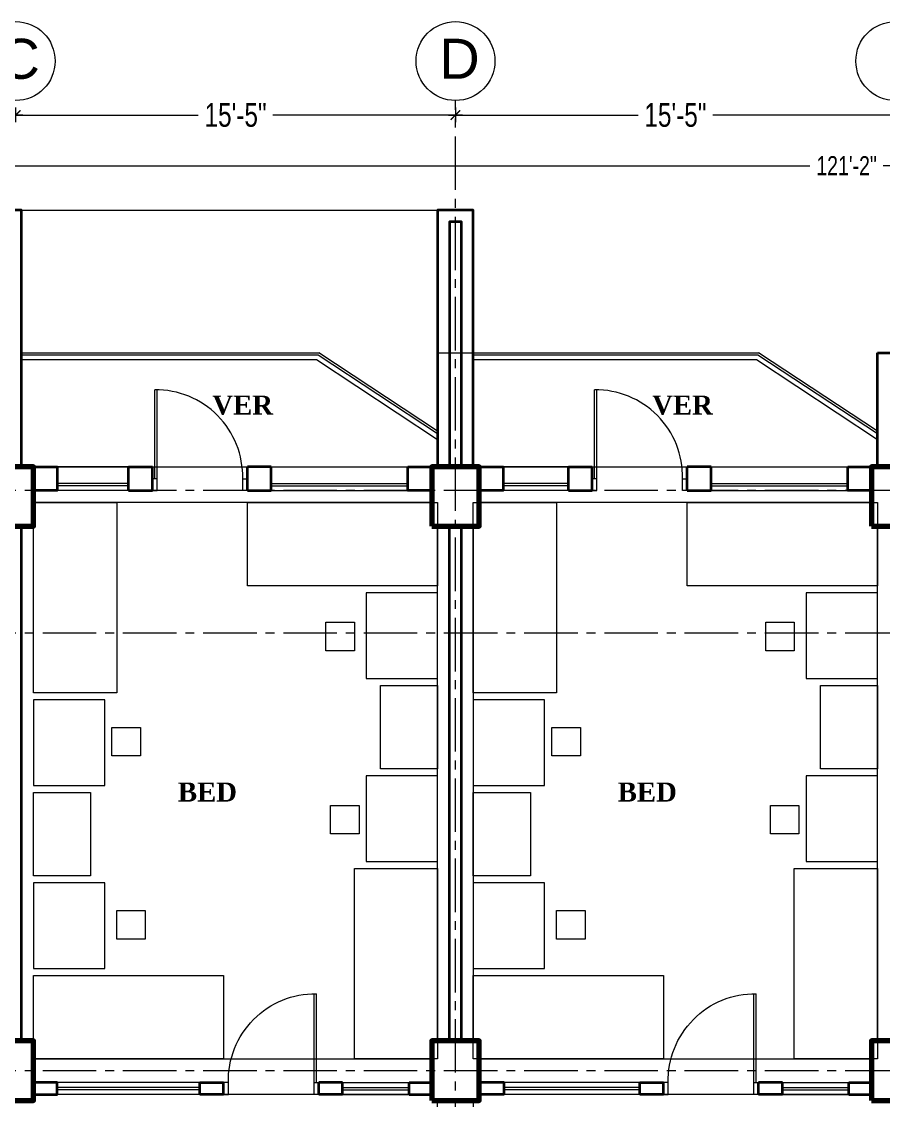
# Model space of a CAD drawing. Header units: feet. Extents: x 25261344 to 25389498, y 30010528 to 30074588.
# Drawn here: x 25368274.4 to 25368636.9, y 30072579.2 to 30073033 of the extents above; entities that cross this region are included whole.
import ezdxf

# ---------------------------------------------------------------- set-up
doc = ezdxf.new("R2010")
doc.units = ezdxf.units.FT
doc.header["$LTSCALE"] = 30
doc.header["$MEASUREMENT"] = 0
doc.header["$PDMODE"] = 32
doc.header["$PDSIZE"] = 15
doc.linetypes.add('CENTER2', pattern=[1.125, 0.75, -0.125, 0.125, -0.125])
doc.linetypes.add('DASHED', pattern=[0.75, 0.5, -0.25])
doc.layers.get('0').update_dxf_attribs({"lineweight": 5})
for name, color, linetype, lineweight in [('Column', 1, 'Continuous', 80), ('Dim-1', 7, 'Continuous', 9), ('Door', 32, 'Continuous', 5), ('Furnitures', 251, 'Continuous', 9), ('GRADE BEAM', 2, 'Continuous', 20), ('grid text', 252, 'CENTER2', 9), ('line 2', 7, 'Continuous', 13), ('rail', 224, 'Continuous', 9), ('TEXT', 7, 'Continuous', 18), ('WALL', 7, 'Continuous', 35), ('WIN', 142, 'Continuous', 20)]:
    doc.layers.add(name, color=color, linetype=linetype, lineweight=lineweight)
doc.styles.add('RomanS', font='swissl.ttf')
doc.styles.get("Standard").update_dxf_attribs({"font": 'timesbd.ttf'})
doc.styles.add('SWIS_LT', font='swisscl.ttf')
doc.dimstyles.new('dim-02', dxfattribs={"dimtxt": 8, "dimasz": 3, "dimexe": 3, "dimexo": 3, "dimgap": 2, "dimtad": 0, "dimdec": 0, "dimzin": 0, "dimdsep": 46, "dimlunit": 4, "dimtxsty": 'SWIS_LT', "dimblk": 'ARCHTICK', "dimcen": 2, "dimdle": 3, "dimclrd": 256, "dimclre": 256, "dimclrt": 256, "dimadec": 0, "dimazin": 0, "dimtfac": 1, "dimtdec": 0, "dimtix": 1, "dimtmove": 0, "dimatfit": 3, "dimfxl": 0, "dimfrac": 2, "dimtolj": 1, "dimtzin": 1, "dimlwd": -1, "dimarcsym": 0})

# ---------------------------------------------------------------- blocks, each defined once
blk = doc.blocks.new('FG')
at = {"layer": 'Door'}
for p, q in [((-2, -5), (-2, -42.39)), ((-1, -5), (-1, -42.39))]:
    blk.add_line(p, q, dxfattribs=at)
for points in [[(-40, 0), (-38, 0), (-38, -5), (-40, -5)], [(0, 0), (-2, 0), (-2, -5), (0, -5)]]:
    blk.add_lwpolyline(points, dxfattribs=at)
blk.add_arc((-1.44, -5.83), 36.57, 178.7054, 270.6905, dxfattribs=at)
blk = doc.blocks.new('_ArchTick')
at = {"color": 0, "linetype": 'ByBlock', "const_width": 0.15}
blk.add_lwpolyline([(-0.5, -0.5), (0.5, 0.5)], dxfattribs=at)
blk = doc.blocks.new('*D118')
for p, q in [((25359788.96, 30072993.65), (25359868.77, 30072993.65)), ((25359979.96, 30072993.65), (25359900.14, 30072993.65))]:
    blk.add_line(p, q)
at = {"lineweight": -2}
for p, q in [((25359791.96, 30072996.78), (25359791.96, 30072990.65)), ((25359976.96, 30072996.78), (25359976.96, 30072990.65))]:
    blk.add_line(p, q, dxfattribs=at)
at = {"layer": 'Defpoints', "color": 0}
for p in [(25359791.96, 30072999.78), (25359976.96, 30072999.78), (25359976.96, 30072993.65)]:
    blk.add_point(p, dxfattribs=at)
at = {"xscale": 4, "yscale": 4, "zscale": 4, "rotation": 180}
blk.add_blockref('_ArchTick', (25359791.96, 30072993.65), dxfattribs=at)
at = {"xscale": 4, "yscale": 4, "zscale": 4}
blk.add_blockref('_ArchTick', (25359976.96, 30072993.65), dxfattribs=at)
at = {"insert": (25359884.46, 30072993.65), "char_height": 10, "attachment_point": 5, "style": 'SWIS_LT'}
blk.add_mtext('\\A1;15\'-5"', dxfattribs=at)
blk = doc.blocks.new('*D119')
for p, q in [((25359973.96, 30072993.65), (25360053.77, 30072993.65)), ((25360164.96, 30072993.65), (25360085.14, 30072993.65))]:
    blk.add_line(p, q)
at = {"lineweight": -2}
for p, q in [((25359976.96, 30072996.78), (25359976.96, 30072990.65)), ((25360161.96, 30072996.78), (25360161.96, 30072990.65))]:
    blk.add_line(p, q, dxfattribs=at)
at = {"layer": 'Defpoints', "color": 0}
for p in [(25359976.96, 30072999.78), (25360161.96, 30072999.78), (25360161.96, 30072993.65)]:
    blk.add_point(p, dxfattribs=at)
at = {"xscale": 4, "yscale": 4, "zscale": 4, "rotation": 180}
blk.add_blockref('_ArchTick', (25359976.96, 30072993.65), dxfattribs=at)
at = {"xscale": 4, "yscale": 4, "zscale": 4}
blk.add_blockref('_ArchTick', (25360161.96, 30072993.65), dxfattribs=at)
at = {"insert": (25360069.46, 30072993.65), "char_height": 10, "attachment_point": 5, "style": 'SWIS_LT'}
blk.add_mtext('\\A1;15\'-5"', dxfattribs=at)
blk = doc.blocks.new('*D120')
for p, q in [((25360158.96, 30072993.65), (25360238.77, 30072993.65)), ((25360349.96, 30072993.65), (25360270.14, 30072993.65))]:
    blk.add_line(p, q)
at = {"lineweight": -2}
for p, q in [((25360161.96, 30072996.78), (25360161.96, 30072990.65)), ((25360346.96, 30072996.78), (25360346.96, 30072990.65))]:
    blk.add_line(p, q, dxfattribs=at)
at = {"layer": 'Defpoints', "color": 0}
for p in [(25360161.96, 30072999.78), (25360346.96, 30072999.78), (25360346.96, 30072993.65)]:
    blk.add_point(p, dxfattribs=at)
at = {"xscale": 4, "yscale": 4, "zscale": 4, "rotation": 180}
blk.add_blockref('_ArchTick', (25360161.96, 30072993.65), dxfattribs=at)
at = {"xscale": 4, "yscale": 4, "zscale": 4}
blk.add_blockref('_ArchTick', (25360346.96, 30072993.65), dxfattribs=at)
at = {"insert": (25360254.46, 30072993.65), "char_height": 10, "attachment_point": 5, "style": 'SWIS_LT'}
blk.add_mtext('\\A1;15\'-5"', dxfattribs=at)
blk = doc.blocks.new('*D162')
at = {"layer": 'Defpoints', "color": 0}
for p in [(25369348.41, 30072972.36), (25367894.41, 30072893.7), (25369348.41, 30072785.7)]:
    blk.add_point(p, dxfattribs=at)
at = {"layer": 'Dim-1', "lineweight": -2}
for p, q in [((25367894.41, 30072962.36), (25367894.41, 30072975.36)), ((25369348.41, 30072962.36), (25369348.41, 30072975.36))]:
    blk.add_line(p, q, dxfattribs=at)
at = {"layer": 'Dim-1'}
for p, q in [((25367891.41, 30072972.36), (25368605.96, 30072972.36)), ((25369351.41, 30072972.36), (25368636.86, 30072972.36))]:
    blk.add_line(p, q, dxfattribs=at)
at = {"layer": 'Dim-1', "xscale": 3, "yscale": 3, "zscale": 3, "rotation": 180}
blk.add_blockref('_ArchTick', (25367894.41, 30072972.36), dxfattribs=at)
at = {"layer": 'Dim-1', "xscale": 3, "yscale": 3, "zscale": 3}
blk.add_blockref('_ArchTick', (25369348.41, 30072972.36), dxfattribs=at)
at = {"layer": 'Dim-1', "insert": (25368621.41, 30072972.36), "char_height": 8, "attachment_point": 5, "style": 'SWIS_LT'}
blk.add_mtext('\\A1;121\'-2"', dxfattribs=at)
blk = doc.blocks.new('*D163')
at = {"layer": 'Defpoints', "color": 0}
for p in [(25368259.41, 30072953.7), (25367847.59, 30072113.7), (25368634.41, 30072113.7)]:
    blk.add_point(p, dxfattribs=at)
at = {"layer": 'Dim-1'}
for p, q in [((25367847.59, 30072956.7), (25367847.59, 30072540.9)), ((25367847.59, 30072110.7), (25367847.59, 30072526.5))]:
    blk.add_line(p, q, dxfattribs=at)
at = {"layer": 'Dim-1', "lineweight": -2}
for p, q in [((25367857.59, 30072953.7), (25367844.59, 30072953.7)), ((25367857.59, 30072113.7), (25367844.59, 30072113.7))]:
    blk.add_line(p, q, dxfattribs=at)
at = {"layer": 'Dim-1', "xscale": 3, "yscale": 3, "zscale": 3}
for p, rotation in [((25367847.59, 30072953.7), 90), ((25367847.59, 30072113.7), 270)]:
    blk.add_blockref('_ArchTick', p, dxfattribs=dict(at, rotation=rotation))
at = {"layer": 'Dim-1', "insert": (25367847.59, 30072533.7), "char_height": 8, "attachment_point": 5, "rotation": 90, "style": 'SWIS_LT'}
blk.add_mtext("\\A1;70'", dxfattribs=at)
blk = doc.blocks.new('T B')
at = {"layer": 'GRADE BEAM'}
for points in [[(25352808.54, 30069446.57), (25352823.54, 30069446.57), (25352823.54, 30069398.57), (25352808.54, 30069398.57)], [(25352993.54, 30069446.57), (25353008.54, 30069446.57), (25353008.54, 30069398.57), (25352993.54, 30069398.57)], [(25352806.04, 30069398.57), (25352806.04, 30069383.57), (25352638.54, 30069383.57), (25352638.54, 30069398.57)], [(25352991.04, 30069398.57), (25352991.04, 30069383.57), (25352826.04, 30069383.57), (25352826.04, 30069398.57)], [(25352808.54, 30069373.57), (25352823.54, 30069373.57), (25352823.54, 30069157.07), (25352808.54, 30069157.07)], [(25352993.54, 30069373.57), (25353008.54, 30069373.57), (25353008.54, 30069157.07), (25352993.54, 30069157.07)], [(25352806.04, 30069149.57), (25352806.04, 30069134.57), (25352638.54, 30069134.57), (25352638.54, 30069149.57)], [(25352991.04, 30069149.57), (25352991.04, 30069134.57), (25352826.04, 30069134.57), (25352826.04, 30069149.57)], [(25352808.54, 30069132.07), (25352823.54, 30069132.07), (25352823.54, 30069041.07), (25352808.54, 30069041.07)]]:
    blk.add_lwpolyline(points, close=True, dxfattribs=at)
blk = doc.blocks.new('COL2')
at = {"layer": 'Column'}
for points in [[(345, -25), (365, -25), (365, 0), (345, 0)], [(532.5, -25), (552.5, -25), (552.5, 0), (532.5, 0)], [(717.5, -25), (737.5, -25), (737.5, 0), (717.5, 0)], [(345, -266.5), (365, -266.5), (365, -241.5), (345, -241.5)], [(532.5, -266.5), (552.5, -266.5), (552.5, -241.5), (532.5, -241.5)], [(717.5, -266.5), (737.5, -266.5), (737.5, -241.5), (717.5, -241.5)]]:
    blk.add_lwpolyline(points, close=True, dxfattribs=at)
at = {"layer": 'GRADE BEAM'}
blk.add_blockref('T B', (-25352273.54, -30069398.57), dxfattribs=at)
blk = doc.blocks.new('DGFGSDFG')
at = {"layer": 'grid text'}
for p, q in [((25360161.96, 30072118.41), (25360161.96, 30072999.78)), ((25361090.85, 30072835.7), (25359529.41, 30072835.7)), ((25361090.85, 30072775.7), (25359529.41, 30072775.7)), ((25361090.85, 30072591.7), (25359529.41, 30072591.7))]:
    blk.add_line(p, q, dxfattribs=at)
at = {"layer": 'grid text', "linetype": 'Continuous'}
for centre in [(25359976.96, 30073016.37), (25360161.96, 30073016.37), (25360346.96, 30073016.37)]:
    blk.add_circle(centre, 16.59, dxfattribs=at)
at = {"layer": 'grid text', "char_height": 16.842, "attachment_point": 1, "style": 'RomanS'}
for s, insert in [('{\\C256;C}', (25359970.15, 30073025.74)), ('{\\C256;D}', (25360155.15, 30073025.74))]:
    blk.add_mtext_dynamic_manual_height_columns(s, width=25.401, gutter_width=84.21, heights=[32.6], dxfattribs=dict(at, insert=insert))
for base, p1, p2, picture, middle in [((25359976.96, 30072993.65), (25359791.96, 30072999.78), (25359976.96, 30072999.78), '*D118', (25359884.46, 30072993.65)), ((25360161.96, 30072993.65), (25359976.96, 30072999.78), (25360161.96, 30072999.78), '*D119', (25360069.46, 30072993.65)), ((25360346.96, 30072993.65), (25360161.96, 30072999.78), (25360346.96, 30072999.78), '*D120', (25360254.46, 30072993.65))]:
    dim = blk.add_linear_dim(base=base, p1=p1, p2=p2, dimstyle='dim-02', override={"dimtxt": 10, "dimtmove": 1, "dimfxl": 10})
    dim.commit()
    dim.dimension.update_dxf_attribs({"geometry": picture, "text_midpoint": middle})

msp = doc.modelspace()

# ---------------------------------------------------------------- linework, layer by layer
at = {"layer": 'Furnitures'}
for points in [[(25368279.41, 30072750.7), (25368279.41, 30072830.7), (25368314.41, 30072830.7), (25368314.41, 30072750.7)], [(25368369.41, 30072830.7), (25368449.41, 30072830.7), (25368449.41, 30072795.7), (25368369.41, 30072795.7)], [(25368464.41, 30072750.7), (25368464.41, 30072830.7), (25368499.41, 30072830.7), (25368499.41, 30072750.7)], [(25368554.41, 30072830.7), (25368634.41, 30072830.7), (25368634.41, 30072795.7), (25368554.41, 30072795.7)], [(25368449.41, 30072792.7), (25368419.41, 30072792.7), (25368419.41, 30072756.7), (25368449.41, 30072756.7)], [(25368634.41, 30072792.7), (25368604.41, 30072792.7), (25368604.41, 30072756.7), (25368634.41, 30072756.7)], [(25368402.4, 30072780.31), (25368414.4, 30072780.31), (25368414.4, 30072768.31), (25368402.4, 30072768.31)], [(25368587.4, 30072780.31), (25368599.4, 30072780.31), (25368599.4, 30072768.31), (25368587.4, 30072768.31)], [(25368449.41, 30072718.7), (25368425.41, 30072718.7), (25368425.41, 30072753.7), (25368449.41, 30072753.7)], [(25368634.41, 30072718.7), (25368610.41, 30072718.7), (25368610.41, 30072753.7), (25368634.41, 30072753.7)], [(25368279.41, 30072711.7), (25368309.41, 30072711.7), (25368309.41, 30072747.7), (25368279.41, 30072747.7)], [(25368464.41, 30072711.7), (25368494.41, 30072711.7), (25368494.41, 30072747.7), (25368464.41, 30072747.7)], [(25368324.43, 30072724.08), (25368312.43, 30072724.08), (25368312.43, 30072736.08), (25368324.43, 30072736.08)], [(25368509.43, 30072724.08), (25368497.43, 30072724.08), (25368497.43, 30072736.08), (25368509.43, 30072736.08)], [(25368449.41, 30072715.7), (25368419.41, 30072715.7), (25368419.41, 30072679.7), (25368449.41, 30072679.7)], [(25368634.41, 30072715.7), (25368604.41, 30072715.7), (25368604.41, 30072679.7), (25368634.41, 30072679.7)], [(25368279.41, 30072708.7), (25368303.41, 30072708.7), (25368303.41, 30072673.7), (25368279.41, 30072673.7)], [(25368279.41, 30072708.7), (25368303.41, 30072708.7), (25368303.41, 30072673.7), (25368279.41, 30072673.7)], [(25368464.41, 30072708.7), (25368488.41, 30072708.7), (25368488.41, 30072673.7), (25368464.41, 30072673.7)], [(25368464.41, 30072708.7), (25368488.41, 30072708.7), (25368488.41, 30072673.7), (25368464.41, 30072673.7)], [(25368404.39, 30072703.31), (25368416.39, 30072703.31), (25368416.39, 30072691.31), (25368404.39, 30072691.31)], [(25368589.39, 30072703.31), (25368601.39, 30072703.31), (25368601.39, 30072691.31), (25368589.39, 30072691.31)], [(25368449.41, 30072676.7), (25368449.41, 30072596.7), (25368414.41, 30072596.7), (25368414.41, 30072676.7)], [(25368634.41, 30072676.7), (25368634.41, 30072596.7), (25368599.41, 30072596.7), (25368599.41, 30072676.7)], [(25368279.41, 30072634.7), (25368309.41, 30072634.7), (25368309.41, 30072670.7), (25368279.41, 30072670.7)], [(25368464.41, 30072634.7), (25368494.41, 30072634.7), (25368494.41, 30072670.7), (25368464.41, 30072670.7)], [(25368326.42, 30072647.08), (25368314.42, 30072647.08), (25368314.42, 30072659.08), (25368326.42, 30072659.08)], [(25368511.42, 30072647.08), (25368499.42, 30072647.08), (25368499.42, 30072659.08), (25368511.42, 30072659.08)], [(25368359.41, 30072596.7), (25368279.41, 30072596.7), (25368279.41, 30072631.7), (25368359.41, 30072631.7)], [(25368544.41, 30072596.7), (25368464.41, 30072596.7), (25368464.41, 30072631.7), (25368544.41, 30072631.7)]]:
    msp.add_lwpolyline(points, close=True, dxfattribs=at)
at = {"layer": 'line 2', "linetype": 'DASHED', "ltscale": 20}
msp.add_line((25368274.41, 30072953.7), (25368449.41, 30072953.7), dxfattribs=at)
at = {"layer": 'line 2'}
for p, q in [((25368274.41, 30072893.7), (25368399.41, 30072893.7)), ((25368449.41, 30072860.7), (25368399.41, 30072893.7)), ((25368464.41, 30072893.7), (25368584.41, 30072893.7)), ((25368634.41, 30072860.7), (25368584.41, 30072893.7))]:
    msp.add_line(p, q, dxfattribs=at)
at = {"layer": 'rail'}
for p, q in [((25368399.11, 30072892.7), (25368274.41, 30072892.7)), ((25368398.51, 30072890.7), (25368274.41, 30072890.7)), ((25368449.41, 30072857.1), (25368398.51, 30072890.7)), ((25368449.41, 30072859.5), (25368399.11, 30072892.7)), ((25368584.11, 30072892.7), (25368464.41, 30072892.7)), ((25368583.51, 30072890.7), (25368464.41, 30072890.7)), ((25368634.41, 30072857.1), (25368583.51, 30072890.7)), ((25368634.41, 30072859.5), (25368584.11, 30072892.7))]:
    msp.add_line(p, q, dxfattribs=at)
at = {"layer": 'WALL', "ltscale": 10}
for p, q in [((25368634.41, 30072845.7), (25368634.41, 30072893.7)), ((25368634.41, 30072893.7), (25368649.41, 30072893.7)), ((25368319.41, 30072845.7), (25368329.41, 30072845.7)), ((25368369.41, 30072835.7), (25368369.41, 30072845.7)), ((25368379.41, 30072845.7), (25368369.41, 30072845.7)), ((25368379.41, 30072835.7), (25368379.41, 30072845.7)), ((25368504.41, 30072845.7), (25368514.41, 30072845.7)), ((25368554.41, 30072835.7), (25368554.41, 30072845.7)), ((25368564.41, 30072845.7), (25368554.41, 30072845.7)), ((25368564.41, 30072835.7), (25368564.41, 30072845.7)), ((25368319.41, 30072835.7), (25368329.41, 30072835.7)), ((25368369.41, 30072835.7), (25368379.41, 30072835.7)), ((25368504.41, 30072835.7), (25368514.41, 30072835.7)), ((25368554.41, 30072835.7), (25368564.41, 30072835.7)), ((25368274.41, 30072604.2), (25368274.41, 30072820.7)), ((25368454.41, 30072604.2), (25368454.41, 30072820.7)), ((25368459.41, 30072604.2), (25368459.41, 30072820.7)), ((25368349.41, 30072581.7), (25368349.41, 30072586.7)), ((25368349.41, 30072586.7), (25368359.41, 30072586.7)), ((25368359.41, 30072581.7), (25368359.41, 30072586.7)), ((25368409.41, 30072586.7), (25368399.41, 30072586.7)), ((25368437.41, 30072586.7), (25368446.91, 30072586.7)), ((25368477.41, 30072586.7), (25368466.91, 30072586.7)), ((25368477.41, 30072581.7), (25368477.41, 30072586.7)), ((25368534.41, 30072581.7), (25368534.41, 30072586.7)), ((25368534.41, 30072586.7), (25368544.41, 30072586.7)), ((25368544.41, 30072581.7), (25368544.41, 30072586.7)), ((25368594.41, 30072586.7), (25368584.41, 30072586.7)), ((25368622.41, 30072586.7), (25368631.91, 30072586.7)), ((25368359.41, 30072581.7), (25368349.41, 30072581.7)), ((25368409.41, 30072581.7), (25368399.41, 30072581.7)), ((25368437.41, 30072581.7), (25368446.91, 30072581.7)), ((25368477.41, 30072581.7), (25368466.91, 30072581.7)), ((25368544.41, 30072581.7), (25368534.41, 30072581.7)), ((25368594.41, 30072581.7), (25368584.41, 30072581.7)), ((25368622.41, 30072581.7), (25368631.91, 30072581.7))]:
    msp.add_line(p, q, dxfattribs=at)
for points in [[(25368274.41, 30072845.7), (25368274.41, 30072953.7), (25368259.41, 30072953.7), (25368259.41, 30072845.7)], [(25368464.41, 30072845.7), (25368464.41, 30072953.7), (25368449.41, 30072953.7), (25368449.41, 30072845.7)], [(25368459.41, 30072845.7), (25368459.41, 30072948.7), (25368454.41, 30072948.7), (25368454.41, 30072845.7)], [(25368319.41, 30072835.7), (25368319.41, 30072845.7)], [(25368329.41, 30072835.7), (25368329.41, 30072845.7)], [(25368504.41, 30072835.7), (25368504.41, 30072845.7)], [(25368514.41, 30072835.7), (25368514.41, 30072845.7)], [(25368279.41, 30072581.7), (25368289.41, 30072581.7), (25368289.41, 30072586.7), (25368279.41, 30072586.7)], [(25368399.41, 30072581.7), (25368399.41, 30072586.7)], [(25368409.41, 30072581.7), (25368409.41, 30072586.7)], [(25368437.41, 30072581.7), (25368437.41, 30072586.7)], [(25368584.41, 30072581.7), (25368584.41, 30072586.7)], [(25368594.41, 30072581.7), (25368594.41, 30072586.7)], [(25368622.41, 30072581.7), (25368622.41, 30072586.7)]]:
    msp.add_lwpolyline(points, dxfattribs=at)
for points in [[(25368279.41, 30072845.7), (25368289.41, 30072845.7), (25368289.41, 30072835.7), (25368279.41, 30072835.7)], [(25368436.91, 30072845.7), (25368446.91, 30072845.7), (25368446.91, 30072835.7), (25368436.91, 30072835.7)], [(25368466.91, 30072845.7), (25368476.91, 30072845.7), (25368476.91, 30072835.7), (25368466.91, 30072835.7)], [(25368621.91, 30072845.7), (25368631.91, 30072845.7), (25368631.91, 30072835.7), (25368621.91, 30072835.7)]]:
    msp.add_lwpolyline(points, close=True, dxfattribs=at)
at = {"layer": 'WIN'}
for p, q in [((25368319.41, 30072845.7), (25368289.41, 30072845.7)), ((25368379.41, 30072845.7), (25368439.41, 30072845.7)), ((25368504.41, 30072845.7), (25368474.41, 30072845.7)), ((25368564.41, 30072845.7), (25368624.41, 30072845.7)), ((25368319.41, 30072838.7), (25368289.41, 30072838.7)), ((25368379.41, 30072838.7), (25368436.91, 30072838.7)), ((25368504.41, 30072838.7), (25368476.91, 30072838.7)), ((25368564.41, 30072838.7), (25368621.91, 30072838.7)), ((25368319.41, 30072837.7), (25368289.41, 30072837.7)), ((25368319.41, 30072835.7), (25368289.41, 30072835.7)), ((25368379.41, 30072837.7), (25368436.91, 30072837.7)), ((25368379.41, 30072835.7), (25368439.41, 30072835.7)), ((25368504.41, 30072835.7), (25368474.41, 30072835.7)), ((25368504.41, 30072837.7), (25368476.91, 30072837.7)), ((25368564.41, 30072837.7), (25368621.91, 30072837.7)), ((25368564.41, 30072835.7), (25368624.41, 30072835.7)), ((25368349.41, 30072586.7), (25368289.41, 30072586.7)), ((25368349.41, 30072584.7), (25368289.41, 30072584.7)), ((25368409.41, 30072586.7), (25368437.41, 30072586.7)), ((25368409.41, 30072584.7), (25368437.41, 30072584.7)), ((25368534.41, 30072586.7), (25368477.41, 30072586.7)), ((25368534.41, 30072584.7), (25368477.41, 30072584.7)), ((25368594.41, 30072586.7), (25368622.41, 30072586.7)), ((25368594.41, 30072584.7), (25368622.41, 30072584.7)), ((25368349.41, 30072583.7), (25368289.41, 30072583.7)), ((25368349.41, 30072581.7), (25368289.41, 30072581.7)), ((25368409.41, 30072583.7), (25368437.41, 30072583.7)), ((25368409.41, 30072581.7), (25368437.41, 30072581.7)), ((25368534.41, 30072583.7), (25368477.41, 30072583.7)), ((25368534.41, 30072581.7), (25368477.41, 30072581.7)), ((25368594.41, 30072583.7), (25368622.41, 30072583.7)), ((25368594.41, 30072581.7), (25368622.41, 30072581.7))]:
    msp.add_line(p, q, dxfattribs=at)

# ---------------------------------------------------------------- block references
msp.add_blockref('DGFGSDFG', (8294.96, 0))
at = {"layer": 'Dim-1'}
msp.add_blockref('COL2', (25367914.41, 30072845.7), dxfattribs=at)
at = {"layer": 'Door', "color": 2, "rotation": 180}
for p in [(25368329.41, 30072835.7), (25368514.41, 30072835.7)]:
    msp.add_blockref('FG', p, dxfattribs=at)
at = {"layer": 'Door', "color": 2, "xscale": -1, "rotation": 180}
for p in [(25368399.41, 30072581.7), (25368584.41, 30072581.7)]:
    msp.add_blockref('FG', p, dxfattribs=at)

# ---------------------------------------------------------------- texts
at = {"layer": 'TEXT', "ltscale": 10, "char_height": 8, "width": 179.7812, "attachment_point": 7}
for s, insert in [('VER', (25368354.65, 30072867.49)), ('VER', (25368539.65, 30072867.49)), ('BED', (25368340.17, 30072704.87)), ('BED', (25368525.17, 30072704.87))]:
    msp.add_mtext(s, dxfattribs=dict(at, insert=insert))

# ---------------------------------------------------------------- dimensions: what is measured, and where the dimension line sits
at = {"layer": 'Dim-1'}
dim = msp.add_linear_dim(base=(25369348.41, 30072972.36), p1=(25367894.41, 30072893.7), p2=(25369348.41, 30072785.7), dimstyle='dim-02', override={"dimtxt": 8, "dimfxl": 10}, dxfattribs=at)
dim.commit()
dim.dimension.update_dxf_attribs({"geometry": '*D162', "text_midpoint": (25368621.41, 30072972.36)})
dim = msp.add_linear_dim(base=(25367847.59, 30072113.7), p1=(25368259.41, 30072953.7), p2=(25368634.41, 30072113.7), angle=90, dimstyle='dim-02', override={"dimtxt": 8, "dimfxl": 10}, dxfattribs=at)
dim.commit()
dim.dimension.update_dxf_attribs({"geometry": '*D163', "text_midpoint": (25367847.59, 30072533.7)})

doc.saveas('drawing.dxf')
